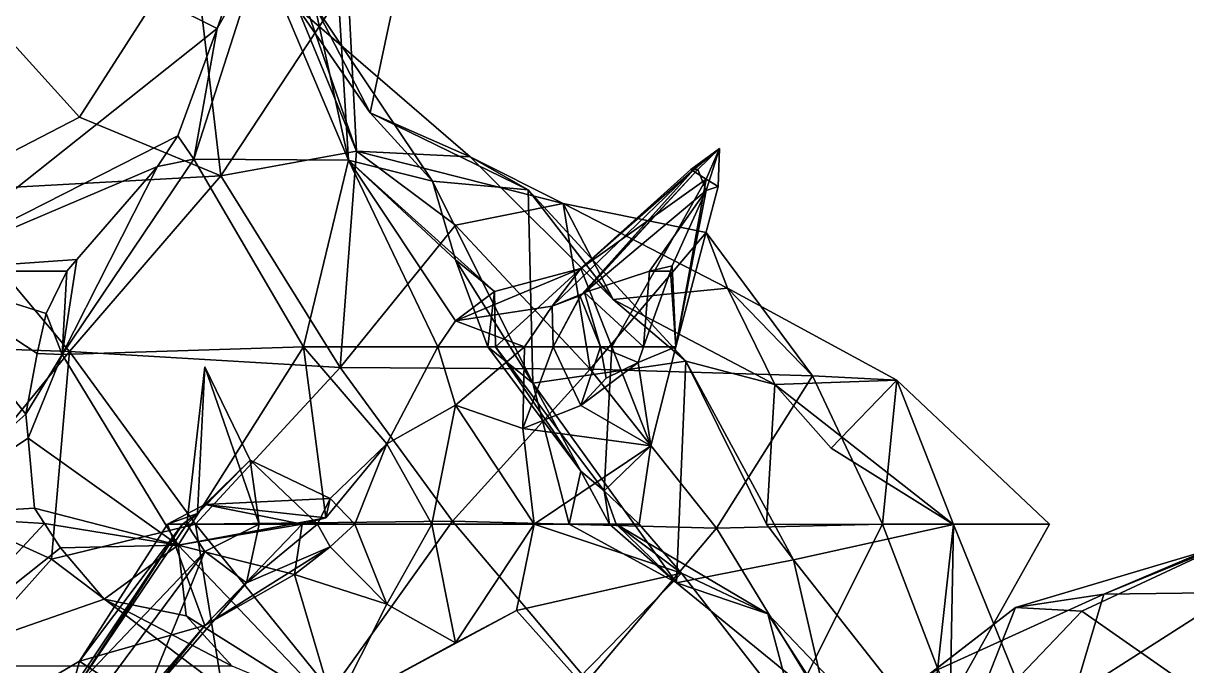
# Model space of a CAD drawing. Extents: x 290034 to 295698, y 4553723 to 4561693.
# Drawn here: x 295181.2 to 295298.2, y 4559587.6 to 4559652.1 of the extents above; entities that cross this region are included whole.
import ezdxf

# ---------------------------------------------------------------- set-up
doc = ezdxf.new("R2010")
doc.units = 0
doc.layers.add('Au_ppm_Pref_-_0_2', color=7, linetype='CONTINUOUS')

msp = doc.modelspace()

# ---------------------------------------------------------------- linework, layer by layer
at = {"layer": 'Au_ppm_Pref_-_0_2'}
for points in [[(295170, 4559666.93, 1887.9), (295203.36, 4559658.97, 1890.45), (295200.72, 4559651.62, 1891.46)], [(295170, 4559666.93, 1887.9), (295200.72, 4559651.62, 1891.46), (295170, 4559627.24, 1893.94)], [(295186.9, 4559642.71, 1854.82), (295198.32, 4559660.54, 1853.97), (295175.54, 4559655.28, 1854.29)], [(295186.9, 4559642.71, 1854.82), (295201.09, 4559636.81, 1857.78), (295198.32, 4559660.54, 1853.97)], [(295198.32, 4559660.54, 1853.97), (295201.09, 4559636.81, 1857.78), (295213.86, 4559656.21, 1858.99)], [(295205.1, 4559659.34, 1889.99), (295198.38, 4559638.49, 1892.66), (295200.72, 4559651.62, 1891.46)], [(295205.1, 4559659.34, 1889.99), (295213.95, 4559638.4, 1888.99), (295198.38, 4559638.49, 1892.66)], [(295203.36, 4559658.97, 1890.45), (295205.1, 4559659.34, 1889.99), (295200.72, 4559651.62, 1891.46)], [(295212.9, 4559655.28, 1888.71), (295213.95, 4559638.4, 1888.99), (295205.1, 4559659.34, 1889.99)], [(295172.4, 4559635.24, 1857.82), (295186.9, 4559642.71, 1854.82), (295175.54, 4559655.28, 1854.29)], [(295201.09, 4559636.81, 1857.78), (295214.75, 4559639.3, 1864.32), (295213.86, 4559656.21, 1858.99)], [(295208.8, 4559653.71, 1870.87), (295216.11, 4559643.13, 1876.83), (295218.71, 4559655.28, 1876.83)], [(295208.8, 4559653.71, 1870.87), (295209.18, 4559655.28, 1864.95), (295214.75, 4559639.3, 1864.32)], [(295213.86, 4559656.21, 1858.99), (295214.75, 4559639.3, 1864.32), (295209.18, 4559655.28, 1864.95)], [(295210.55, 4559653.88, 1882.46), (295213.95, 4559638.4, 1888.99), (295212.9, 4559655.28, 1888.71)], [(295210.55, 4559653.88, 1882.46), (295218.71, 4559655.28, 1876.83), (295216.11, 4559643.13, 1876.83)], [(295213.95, 4559638.4, 1888.99), (295210.55, 4559653.88, 1882.46), (295222.4, 4559636.29, 1882.82)], [(295210.55, 4559653.88, 1882.46), (295216.11, 4559643.13, 1876.83), (295222.4, 4559636.29, 1882.82)], [(295208.8, 4559653.71, 1870.87), (295226.17, 4559638.71, 1870.75), (295216.11, 4559643.13, 1876.83)], [(295208.8, 4559653.71, 1870.87), (295214.75, 4559639.3, 1864.32), (295226.17, 4559638.71, 1870.75)], [(295170, 4559627.24, 1893.94), (295200.72, 4559651.62, 1891.46), (295196.79, 4559640.83, 1892.96)], [(295200.72, 4559651.62, 1891.46), (295198.38, 4559638.49, 1892.66), (295196.79, 4559640.83, 1892.96)], [(295201.09, 4559636.81, 1857.78), (295186.9, 4559642.71, 1854.82), (295172.4, 4559635.24, 1857.82)], [(295222.4, 4559636.29, 1882.82), (295216.11, 4559643.13, 1876.83), (295232, 4559635.39, 1876.83)], [(295232, 4559635.39, 1876.83), (295216.11, 4559643.13, 1876.83), (295226.17, 4559638.71, 1870.75)], [(295194.72, 4559637.74, 1893.35), (295170, 4559627.24, 1893.94), (295196.79, 4559640.83, 1892.96)], [(295196.79, 4559640.83, 1892.96), (295198.38, 4559638.49, 1892.66), (295194.72, 4559637.74, 1893.35)], [(295201.09, 4559636.81, 1857.78), (295213.1, 4559617.56, 1860.67), (295214.75, 4559639.3, 1864.32)], [(295213.1, 4559617.56, 1860.67), (295224.7, 4559631.87, 1860.87), (295214.75, 4559639.3, 1864.32)], [(295214.75, 4559639.3, 1864.32), (295224.7, 4559631.87, 1860.87), (295235.54, 4559634.02, 1864.95)], [(295235.54, 4559634.02, 1864.95), (295226.17, 4559638.71, 1870.75), (295214.75, 4559639.3, 1864.32)], [(295232, 4559635.39, 1876.83), (295226.17, 4559638.71, 1870.75), (295240.57, 4559624.38, 1870.73)], [(295240.57, 4559624.38, 1870.73), (295226.17, 4559638.71, 1870.75), (295235.54, 4559634.02, 1864.95)], [(295251.24, 4559639.56, 1894.26), (295248.67, 4559637.46, 1894.64), (295248.38, 4559637.46, 1893.93)], [(295251.24, 4559639.56, 1894.26), (295248.38, 4559637.46, 1893.93), (295249.9, 4559636.49, 1894.32)], [(295248.67, 4559637.46, 1894.64), (295251.24, 4559639.56, 1894.26), (295249.07, 4559637.46, 1895.04)], [(295249.9, 4559635.33, 1895.35), (295249.07, 4559637.46, 1895.04), (295251.24, 4559639.56, 1894.26)], [(295251.11, 4559635.75, 1894.64), (295249.9, 4559635.33, 1895.35), (295251.24, 4559639.56, 1894.26)], [(295251.11, 4559635.75, 1894.64), (295251.24, 4559639.56, 1894.26), (295249.9, 4559636.49, 1894.32)], [(295186.62, 4559628.4, 1894.45), (295170, 4559627.24, 1893.94), (295194.72, 4559637.74, 1893.35)], [(295198.38, 4559638.49, 1892.66), (295185.16, 4559618.86, 1894.23), (295194.72, 4559637.74, 1893.35)], [(295209.41, 4559619.64, 1893.37), (295185.16, 4559618.86, 1894.23), (295198.38, 4559638.49, 1892.66)], [(295194.72, 4559637.74, 1893.35), (295185.16, 4559618.86, 1894.23), (295186.62, 4559628.4, 1894.45)], [(295209.41, 4559619.64, 1893.37), (295198.38, 4559638.49, 1892.66), (295213.95, 4559638.4, 1888.99)], [(295209.41, 4559619.64, 1893.37), (295213.95, 4559638.4, 1888.99), (295222.91, 4559619.64, 1889.55)], [(295224.7, 4559622.23, 1889.57), (295222.91, 4559619.64, 1889.55), (295213.95, 4559638.4, 1888.99)], [(295228.63, 4559625.2, 1888.71), (295224.7, 4559622.23, 1889.57), (295213.95, 4559638.4, 1888.99)], [(295224.7, 4559628.38, 1885.79), (295228.63, 4559625.2, 1888.71), (295213.95, 4559638.4, 1888.99)], [(295224.7, 4559628.38, 1885.79), (295213.95, 4559638.4, 1888.99), (295222.4, 4559636.29, 1882.82)], [(295185.9, 4559619.16, 1857.76), (295201.09, 4559636.81, 1857.78), (295172.4, 4559635.24, 1857.82)], [(295185.9, 4559619.16, 1857.76), (295213.1, 4559617.56, 1860.67), (295201.09, 4559636.81, 1857.78)], [(295248.67, 4559637.46, 1894.64), (295237.45, 4559624.95, 1896.34), (295234.42, 4559623.71, 1894.64)], [(295248.67, 4559637.46, 1894.64), (295234.42, 4559623.71, 1894.64), (295237.3, 4559627.51, 1892.02)], [(295248.67, 4559637.46, 1894.64), (295237.3, 4559627.51, 1892.02), (295248.38, 4559637.46, 1893.93)], [(295249.9, 4559636.49, 1894.32), (295248.38, 4559637.46, 1893.93), (295237.3, 4559627.51, 1892.02)], [(295249.9, 4559636.49, 1894.32), (295237.3, 4559627.51, 1892.02), (295240.44, 4559619.64, 1893.16)], [(295237.45, 4559624.95, 1896.34), (295248.67, 4559637.46, 1894.64), (295237.54, 4559625.05, 1896.33)], [(295248.67, 4559637.46, 1894.64), (295249.07, 4559637.46, 1895.04), (295237.54, 4559625.05, 1896.33)], [(295249.07, 4559637.46, 1895.04), (295237.66, 4559625.09, 1896.33), (295237.54, 4559625.05, 1896.33)], [(295237.66, 4559625.09, 1896.33), (295249.07, 4559637.46, 1895.04), (295249.9, 4559635.33, 1895.35)], [(295249.9, 4559636.49, 1894.32), (295240.44, 4559619.64, 1893.16), (295246.86, 4559619.64, 1894.64)], [(295249.9, 4559636.49, 1894.32), (295246.86, 4559619.64, 1894.64), (295251.11, 4559635.75, 1894.64)], [(295185.9, 4559619.16, 1857.76), (295172.4, 4559635.24, 1857.82), (295160.97, 4559620.02, 1860.28)], [(295232.49, 4559615.99, 1881.74), (295224.7, 4559628.38, 1885.79), (295222.4, 4559636.29, 1882.82)], [(295222.4, 4559636.29, 1882.82), (295232, 4559635.39, 1876.83), (295232.49, 4559615.99, 1881.74)], [(295247.87, 4559618.18, 1875.96), (295232.49, 4559615.99, 1881.74), (295232, 4559635.39, 1876.83)], [(295247.87, 4559618.18, 1875.96), (295232, 4559635.39, 1876.83), (295240.57, 4559624.38, 1870.73)], [(295249.9, 4559635.33, 1895.35), (295244.22, 4559627.24, 1896.26), (295237.66, 4559625.09, 1896.33)], [(295244.22, 4559627.24, 1896.26), (295249.9, 4559635.33, 1895.35), (295246.49, 4559627.77, 1896.27)], [(295246.49, 4559627.77, 1896.27), (295249.9, 4559635.33, 1895.35), (295246.86, 4559619.64, 1894.64)], [(295249.9, 4559635.33, 1895.35), (295251.11, 4559635.75, 1894.64), (295246.86, 4559619.64, 1894.64)], [(295238.25, 4559617.38, 1860.84), (295235.54, 4559634.02, 1864.95), (295224.7, 4559631.87, 1860.87)], [(295235.54, 4559634.02, 1864.95), (295252.06, 4559625.53, 1865.89), (295240.57, 4559624.38, 1870.73)], [(295235.54, 4559634.02, 1864.95), (295238.25, 4559617.38, 1860.84), (295249.9, 4559631.12, 1861.12)], [(295252.06, 4559625.53, 1865.89), (295235.54, 4559634.02, 1864.95), (295249.9, 4559631.12, 1861.12)], [(295213.1, 4559617.56, 1860.67), (295238.25, 4559617.38, 1860.84), (295224.7, 4559631.87, 1860.87)], [(295249.9, 4559631.12, 1861.12), (295238.25, 4559617.38, 1860.84), (295260.62, 4559616.71, 1859.53)], [(295252.06, 4559625.53, 1865.89), (295249.9, 4559631.12, 1861.12), (295260.62, 4559616.71, 1859.53)], [(295185.62, 4559627.24, 1894.59), (295170, 4559627.24, 1893.94), (295186.62, 4559628.4, 1894.45)], [(295186.62, 4559628.4, 1894.45), (295185.16, 4559618.86, 1894.23), (295185.62, 4559627.24, 1894.59)], [(295232.49, 4559615.99, 1881.74), (295227.97, 4559619.64, 1887.16), (295224.7, 4559628.38, 1885.79)], [(295228.63, 4559625.2, 1888.71), (295224.7, 4559628.38, 1885.79), (295227.97, 4559619.64, 1887.16)], [(295183.55, 4559622.98, 1894.76), (295170, 4559627.24, 1893.94), (295185.62, 4559627.24, 1894.59)], [(295181.5, 4559612.86, 1895.31), (295170, 4559627.24, 1893.94), (295182.64, 4559618.97, 1894.98)], [(295182.64, 4559618.97, 1894.98), (295170, 4559627.24, 1893.94), (295183.55, 4559622.98, 1894.76)], [(295181.5, 4559612.86, 1895.31), (295170, 4559602.67, 1895.47), (295170, 4559627.24, 1893.94)], [(295185.62, 4559627.24, 1894.59), (295185.16, 4559618.86, 1894.23), (295183.55, 4559622.98, 1894.76)], [(295224.7, 4559622.23, 1889.57), (295228.63, 4559625.2, 1888.71), (295237.3, 4559627.51, 1892.02)], [(295224.7, 4559622.23, 1889.57), (295237.3, 4559627.51, 1892.02), (295234.42, 4559623.71, 1894.64)], [(295228.74, 4559619.64, 1888.71), (295237.3, 4559627.51, 1892.02), (295228.63, 4559625.2, 1888.71)], [(295228.74, 4559619.64, 1888.71), (295240.44, 4559619.64, 1893.16), (295237.3, 4559627.51, 1892.02)], [(295244.22, 4559627.24, 1896.26), (295243.61, 4559619.64, 1896.74), (295237.66, 4559625.09, 1896.33)], [(295244.22, 4559627.24, 1896.26), (295246.33, 4559627.24, 1896.28), (295243.61, 4559619.64, 1896.74)], [(295243.61, 4559619.64, 1896.74), (295246.33, 4559627.24, 1896.28), (295246.86, 4559619.64, 1894.64)], [(295246.49, 4559627.77, 1896.27), (295246.33, 4559627.24, 1896.28), (295244.22, 4559627.24, 1896.26)], [(295246.33, 4559627.24, 1896.28), (295246.49, 4559627.77, 1896.27), (295246.86, 4559619.64, 1894.64)], [(295228.74, 4559619.64, 1888.71), (295228.63, 4559625.2, 1888.71), (295227.97, 4559619.64, 1887.16)], [(295234.42, 4559623.71, 1894.64), (295237.45, 4559624.95, 1896.34), (295237.28, 4559624.78, 1896.35)], [(295237.28, 4559624.78, 1896.35), (295234.53, 4559619.64, 1895.95), (295234.42, 4559623.71, 1894.64)], [(295237.25, 4559624.69, 1896.35), (295234.53, 4559619.64, 1895.95), (295237.28, 4559624.78, 1896.35)], [(295239.3, 4559619.64, 1896.7), (295234.53, 4559619.64, 1895.95), (295237.25, 4559624.69, 1896.35)], [(295237.25, 4559624.69, 1896.35), (295237.45, 4559624.95, 1896.34), (295237.66, 4559625.09, 1896.33)], [(295237.66, 4559625.09, 1896.33), (295239.3, 4559619.64, 1896.7), (295237.25, 4559624.69, 1896.35)], [(295237.28, 4559624.78, 1896.35), (295237.45, 4559624.95, 1896.34), (295237.25, 4559624.69, 1896.35)], [(295237.66, 4559625.09, 1896.33), (295237.45, 4559624.95, 1896.34), (295237.54, 4559625.05, 1896.33)], [(295239.3, 4559619.64, 1896.7), (295237.66, 4559625.09, 1896.33), (295243.61, 4559619.64, 1896.74)], [(295252.06, 4559625.53, 1865.89), (295256.83, 4559615.84, 1869.48), (295240.57, 4559624.38, 1870.73)], [(295252.06, 4559625.53, 1865.89), (295269.09, 4559616.28, 1864.95), (295256.83, 4559615.84, 1869.48)], [(295269.09, 4559616.28, 1864.95), (295252.06, 4559625.53, 1865.89), (295260.62, 4559616.71, 1859.53)], [(295224.7, 4559622.23, 1889.57), (295234.42, 4559623.71, 1894.64), (295231.65, 4559619.64, 1894.64)], [(295231.65, 4559619.64, 1894.64), (295234.42, 4559623.71, 1894.64), (295234.53, 4559619.64, 1895.95)], [(295247.87, 4559618.18, 1875.96), (295240.57, 4559624.38, 1870.73), (295256.83, 4559615.84, 1869.48)], [(295185.16, 4559618.86, 1894.23), (295182.64, 4559618.97, 1894.98), (295183.55, 4559622.98, 1894.76)], [(295224.7, 4559622.23, 1889.57), (295231.65, 4559619.64, 1894.64), (295222.91, 4559619.64, 1889.55)], [(295172.92, 4559603.34, 1860.16), (295185.9, 4559619.16, 1857.76), (295160.97, 4559620.02, 1860.28)], [(295185.9, 4559619.16, 1857.76), (295172.92, 4559603.34, 1860.16), (295184.06, 4559598.28, 1862.43)], [(295182.64, 4559618.97, 1894.98), (295185.16, 4559618.86, 1894.23), (295181.5, 4559612.86, 1895.31)], [(295181.5, 4559612.86, 1895.31), (295185.16, 4559618.86, 1894.23), (295181.72, 4559610.44, 1895.47)], [(295185.16, 4559618.86, 1894.23), (295196.81, 4559599.72, 1893.85), (295181.72, 4559610.44, 1895.47)], [(295198.55, 4559601.83, 1857.66), (295185.9, 4559619.16, 1857.76), (295184.06, 4559598.28, 1862.43)], [(295196.81, 4559599.72, 1893.85), (295185.16, 4559618.86, 1894.23), (295209.41, 4559619.64, 1893.37)], [(295198.55, 4559601.83, 1857.66), (295213.1, 4559617.56, 1860.67), (295185.9, 4559619.16, 1857.76)], [(295211.65, 4559602.46, 1888.71), (295196.81, 4559599.72, 1893.85), (295209.41, 4559619.64, 1893.37)], [(295217.8, 4559609.88, 1888.71), (295211.65, 4559602.46, 1888.71), (295209.41, 4559619.64, 1893.37)], [(295217.8, 4559609.88, 1888.71), (295209.41, 4559619.64, 1893.37), (295222.91, 4559619.64, 1889.55)], [(295224.7, 4559613.77, 1890.66), (295217.8, 4559609.88, 1888.71), (295222.91, 4559619.64, 1889.55)], [(295224.7, 4559613.77, 1890.66), (295222.91, 4559619.64, 1889.55), (295231.65, 4559619.64, 1894.64)], [(295224.7, 4559613.77, 1890.66), (295231.65, 4559619.64, 1894.64), (295231.49, 4559611.42, 1894.64)], [(295232.49, 4559615.99, 1881.74), (295237.3, 4559607.13, 1886.94), (295227.97, 4559619.64, 1887.16)], [(295237.3, 4559607.13, 1886.94), (295228.74, 4559619.64, 1888.71), (295227.97, 4559619.64, 1887.16)], [(295239.66, 4559605.16, 1888.71), (295240.44, 4559619.64, 1893.16), (295228.74, 4559619.64, 1888.71)], [(295237.3, 4559607.13, 1886.94), (295239.66, 4559605.16, 1888.71), (295228.74, 4559619.64, 1888.71)], [(295231.49, 4559611.42, 1894.64), (295234.53, 4559619.64, 1895.95), (295237.3, 4559613.73, 1896.61)], [(295231.49, 4559611.42, 1894.64), (295231.65, 4559619.64, 1894.64), (295234.53, 4559619.64, 1895.95)], [(295237.3, 4559613.73, 1896.61), (295234.53, 4559619.64, 1895.95), (295239.3, 4559619.64, 1896.7)], [(295237.3, 4559613.73, 1896.61), (295239.3, 4559619.64, 1896.7), (295239.86, 4559616.47, 1896.91)], [(295239.86, 4559616.47, 1896.91), (295239.3, 4559619.64, 1896.7), (295243.07, 4559618.07, 1896.84)], [(295239.3, 4559619.64, 1896.7), (295243.61, 4559619.64, 1896.74), (295243.07, 4559618.07, 1896.84)], [(295239.66, 4559605.16, 1888.71), (295244.34, 4559609.69, 1894.64), (295240.44, 4559619.64, 1893.16)], [(295244.34, 4559609.69, 1894.64), (295246.86, 4559619.64, 1894.64), (295240.44, 4559619.64, 1893.16)], [(295243.07, 4559618.07, 1896.84), (295243.61, 4559619.64, 1896.74), (295246.86, 4559619.64, 1894.64)], [(295244.34, 4559609.69, 1894.64), (295243.07, 4559618.07, 1896.84), (295246.86, 4559619.64, 1894.64)], [(295198.75, 4559602.89, 1882.77), (295199.5, 4559617.63, 1877.5), (295197.7, 4559601.82, 1881.92)], [(295199.5, 4559617.63, 1877.5), (295204.96, 4559601.82, 1880.19), (295197.7, 4559601.82, 1881.92)], [(295204.06, 4559608.26, 1882.77), (295199.5, 4559617.63, 1877.5), (295198.75, 4559602.89, 1882.77)], [(295204.06, 4559608.26, 1882.77), (295204.96, 4559601.82, 1880.19), (295199.5, 4559617.63, 1877.5)], [(295247.87, 4559618.18, 1875.96), (295246.92, 4559595.92, 1881.96), (295232.49, 4559615.99, 1881.74)], [(295243.07, 4559618.07, 1896.84), (295237.3, 4559613.73, 1896.61), (295239.86, 4559616.47, 1896.91)], [(295243.07, 4559618.07, 1896.84), (295244.34, 4559609.69, 1894.64), (295237.3, 4559613.73, 1896.61)], [(295247.87, 4559618.18, 1875.96), (295258.69, 4559598.23, 1876.25), (295246.92, 4559595.92, 1881.96)], [(295247.87, 4559618.18, 1875.96), (295255.97, 4559601.82, 1873.75), (295258.69, 4559598.23, 1876.25)], [(295247.87, 4559618.18, 1875.96), (295256.83, 4559615.84, 1869.48), (295255.97, 4559601.82, 1873.75)], [(295198.55, 4559601.83, 1857.66), (295224.39, 4559602.11, 1858.14), (295213.1, 4559617.56, 1860.67)], [(295213.1, 4559617.56, 1860.67), (295224.39, 4559602.11, 1858.14), (295238.25, 4559617.38, 1860.84)], [(295224.39, 4559602.11, 1858.14), (295250.95, 4559601.41, 1858.45), (295238.25, 4559617.38, 1860.84)], [(295260.62, 4559616.71, 1859.53), (295238.25, 4559617.38, 1860.84), (295250.95, 4559601.41, 1858.45)], [(295250.95, 4559601.41, 1858.45), (295267.66, 4559601.82, 1862.51), (295260.62, 4559616.71, 1859.53)], [(295269.09, 4559616.28, 1864.95), (295260.62, 4559616.71, 1859.53), (295267.66, 4559601.82, 1862.51)], [(295236.13, 4559601.82, 1882.77), (295237.3, 4559607.13, 1886.94), (295232.49, 4559615.99, 1881.74)], [(295246.92, 4559595.92, 1881.96), (295236.13, 4559601.82, 1882.77), (295232.49, 4559615.99, 1881.74)], [(295255.97, 4559601.82, 1873.75), (295256.83, 4559615.84, 1869.48), (295274.78, 4559601.78, 1870.82)], [(295262.5, 4559609.44, 1867.49), (295256.83, 4559615.84, 1869.48), (295269.09, 4559616.28, 1864.95)], [(295274.78, 4559601.78, 1870.82), (295256.83, 4559615.84, 1869.48), (295262.5, 4559609.44, 1867.49)], [(295274.78, 4559601.78, 1870.82), (295262.5, 4559609.44, 1867.49), (295269.09, 4559616.28, 1864.95)], [(295284.45, 4559601.82, 1864.95), (295269.09, 4559616.28, 1864.95), (295267.66, 4559601.82, 1862.51)], [(295274.78, 4559601.78, 1870.82), (295269.09, 4559616.28, 1864.95), (295284.45, 4559601.82, 1864.95)], [(295224.7, 4559613.77, 1890.66), (295222.32, 4559601.82, 1888.71), (295217.8, 4559609.88, 1888.71)], [(295224.7, 4559613.77, 1890.66), (295232.6, 4559601.82, 1890.92), (295222.32, 4559601.82, 1888.71)], [(295231.49, 4559611.42, 1894.64), (295232.6, 4559601.82, 1890.92), (295224.7, 4559613.77, 1890.66)], [(295231.49, 4559611.42, 1894.64), (295237.3, 4559613.73, 1896.61), (295244.34, 4559609.69, 1894.64)], [(295181.72, 4559610.44, 1895.47), (295170, 4559602.67, 1895.47), (295181.5, 4559612.86, 1895.31)], [(295232.6, 4559601.82, 1890.92), (295231.49, 4559611.42, 1894.64), (295244.34, 4559609.69, 1894.64)], [(295182.35, 4559603.41, 1895.93), (295170, 4559602.67, 1895.47), (295181.72, 4559610.44, 1895.47)], [(295181.72, 4559610.44, 1895.47), (295196.81, 4559599.72, 1893.85), (295182.35, 4559603.41, 1895.93)], [(295212.1, 4559604.4, 1887.85), (295211.65, 4559602.46, 1888.71), (295217.8, 4559609.88, 1888.71)], [(295214.58, 4559601.82, 1887.54), (295212.1, 4559604.4, 1887.85), (295217.8, 4559609.88, 1888.71)], [(295214.58, 4559601.82, 1887.54), (295217.8, 4559609.88, 1888.71), (295222.32, 4559601.82, 1888.71)], [(295232.6, 4559601.82, 1890.92), (295244.34, 4559609.69, 1894.64), (295243.19, 4559601.82, 1891.48)], [(295239.66, 4559605.16, 1888.71), (295243.19, 4559601.82, 1891.48), (295244.34, 4559609.69, 1894.64)], [(295198.75, 4559602.89, 1882.77), (295199.5, 4559603.79, 1883.42), (295204.06, 4559608.26, 1882.77)], [(295199.5, 4559603.79, 1883.42), (295212.1, 4559604.4, 1887.85), (295204.06, 4559608.26, 1882.77)], [(295210.84, 4559601.82, 1882.77), (295204.06, 4559608.26, 1882.77), (295212.1, 4559604.4, 1887.85)], [(295210.84, 4559601.82, 1882.77), (295204.96, 4559601.82, 1880.19), (295204.06, 4559608.26, 1882.77)], [(295236.13, 4559601.82, 1882.77), (295240.19, 4559601.82, 1887.34), (295237.3, 4559607.13, 1886.94)], [(295239.66, 4559605.16, 1888.71), (295237.3, 4559607.13, 1886.94), (295240.19, 4559601.82, 1887.34)], [(295239.66, 4559605.16, 1888.71), (295240.87, 4559601.82, 1888.71), (295243.19, 4559601.82, 1891.48)], [(295240.87, 4559601.82, 1888.71), (295239.66, 4559605.16, 1888.71), (295240.19, 4559601.82, 1887.34)], [(295198.75, 4559602.89, 1882.77), (295195.75, 4559601.82, 1884.53), (295199.5, 4559603.79, 1883.42)], [(295199.5, 4559603.79, 1883.42), (295195.75, 4559601.82, 1884.53), (295209.27, 4559601.82, 1888.71)], [(295199.5, 4559603.79, 1883.42), (295211.65, 4559602.46, 1888.71), (295212.1, 4559604.4, 1887.85)], [(295199.5, 4559603.79, 1883.42), (295209.27, 4559601.82, 1888.71), (295211.65, 4559602.46, 1888.71)], [(295210.84, 4559601.82, 1882.77), (295212.1, 4559604.4, 1887.85), (295214.58, 4559601.82, 1887.54)], [(295289.92, 4559594.79, 1818.73), (295311.35, 4559603.88, 1817.6), (295301.65, 4559599.58, 1823.1)], [(295289.92, 4559594.79, 1818.73), (295303.05, 4559594.95, 1812.49), (295311.35, 4559603.88, 1817.6)], [(295183.37, 4559601.87, 1896.07), (295170, 4559602.67, 1895.47), (295182.35, 4559603.41, 1895.93)], [(295183.37, 4559601.87, 1896.07), (295170, 4559587.56, 1896.41), (295170, 4559602.67, 1895.47)], [(295172.85, 4559585.78, 1865.25), (295184.06, 4559598.28, 1862.43), (295172.92, 4559603.34, 1860.16)], [(295182.35, 4559603.41, 1895.93), (295196.81, 4559599.72, 1893.85), (295183.37, 4559601.87, 1896.07)], [(295197.24, 4559601.82, 1882.77), (295195.75, 4559601.82, 1884.53), (295198.75, 4559602.89, 1882.77)], [(295211.65, 4559602.46, 1888.71), (295209.27, 4559601.82, 1888.71), (295196.81, 4559599.72, 1893.85)], [(295198.75, 4559602.89, 1882.77), (295197.7, 4559601.82, 1881.92), (295197.24, 4559601.82, 1882.77)], [(295184.98, 4559599.45, 1896.29), (295170, 4559587.56, 1896.41), (295183.37, 4559601.87, 1896.07)], [(295183.37, 4559601.87, 1896.07), (295196.81, 4559599.72, 1893.85), (295184.98, 4559599.45, 1896.29)], [(295201.23, 4559585.35, 1865.04), (295198.55, 4559601.83, 1857.66), (295184.06, 4559598.28, 1862.43)], [(295197.24, 4559601.82, 1882.77), (295186.1, 4559585.14, 1882.77), (295186.9, 4559588.04, 1884.11)], [(295197.24, 4559601.82, 1882.77), (295186.9, 4559585.85, 1882.15), (295186.1, 4559585.14, 1882.77)], [(295197.24, 4559601.82, 1882.77), (295186.9, 4559588.04, 1884.11), (295195.75, 4559601.82, 1884.53)], [(295199.5, 4559591.64, 1886.16), (295195.75, 4559601.82, 1884.53), (295186.9, 4559588.04, 1884.11)], [(295197.24, 4559601.82, 1882.77), (295197.7, 4559601.82, 1881.92), (295186.9, 4559585.85, 1882.15)], [(295199.5, 4559599.08, 1881.85), (295186.9, 4559585.85, 1882.15), (295197.7, 4559601.82, 1881.92)], [(295199.5, 4559591.64, 1886.16), (295209.27, 4559601.82, 1888.71), (295195.75, 4559601.82, 1884.53)], [(295209.27, 4559601.82, 1888.71), (295208.51, 4559596.74, 1888.71), (295196.81, 4559599.72, 1893.85)], [(295204.96, 4559601.82, 1880.19), (295199.5, 4559599.08, 1881.85), (295197.7, 4559601.82, 1881.92)], [(295212.18, 4559585, 1860.44), (295224.39, 4559602.11, 1858.14), (295198.55, 4559601.83, 1857.66)], [(295212.18, 4559585, 1860.44), (295198.55, 4559601.83, 1857.66), (295201.23, 4559585.35, 1865.04)], [(295199.5, 4559591.64, 1886.16), (295208.51, 4559596.74, 1888.71), (295209.27, 4559601.82, 1888.71)], [(295203.68, 4559595.91, 1882.77), (295199.5, 4559599.08, 1881.85), (295204.96, 4559601.82, 1880.19)], [(295210.84, 4559601.82, 1882.77), (295212.1, 4559599.52, 1887.94), (295203.68, 4559595.91, 1882.77)], [(295203.68, 4559595.91, 1882.77), (295204.96, 4559601.82, 1880.19), (295210.84, 4559601.82, 1882.77)], [(295210.84, 4559601.82, 1882.77), (295214.58, 4559601.82, 1887.54), (295212.1, 4559599.52, 1887.94)], [(295212.1, 4559599.52, 1887.94), (295214.58, 4559601.82, 1887.54), (295217.79, 4559593.78, 1888.71)], [(295224.39, 4559602.11, 1858.14), (295212.18, 4559585, 1860.44), (295237.99, 4559586.08, 1859.83)], [(295214.58, 4559601.82, 1887.54), (295222.32, 4559601.82, 1888.71), (295217.79, 4559593.78, 1888.71)], [(295224.7, 4559589.88, 1890.67), (295217.79, 4559593.78, 1888.71), (295222.32, 4559601.82, 1888.71)], [(295224.7, 4559589.88, 1890.67), (295222.32, 4559601.82, 1888.71), (295232.6, 4559601.82, 1890.92)], [(295250.95, 4559601.41, 1858.45), (295224.39, 4559602.11, 1858.14), (295237.99, 4559586.08, 1859.83)], [(295230.84, 4559593.14, 1894.64), (295224.7, 4559589.88, 1890.67), (295232.6, 4559601.82, 1890.92)], [(295232.6, 4559601.82, 1890.92), (295247.43, 4559596.89, 1894.16), (295230.84, 4559593.14, 1894.64)], [(295232.6, 4559601.82, 1890.92), (295243.19, 4559601.82, 1891.48), (295247.43, 4559596.89, 1894.16)], [(295236.13, 4559601.82, 1882.77), (295246.92, 4559595.92, 1881.96), (295240.19, 4559601.82, 1887.34)], [(295259.99, 4559586.56, 1861.04), (295250.95, 4559601.41, 1858.45), (295237.99, 4559586.08, 1859.83)], [(295240.87, 4559601.82, 1888.71), (295240.19, 4559601.82, 1887.34), (295246.92, 4559595.92, 1881.96)], [(295240.87, 4559601.82, 1888.71), (295256.12, 4559592.8, 1888.71), (295247.43, 4559596.89, 1894.16)], [(295240.87, 4559601.82, 1888.71), (295247.43, 4559596.89, 1894.16), (295243.19, 4559601.82, 1891.48)], [(295240.87, 4559601.82, 1888.71), (295246.92, 4559595.92, 1881.96), (295256.12, 4559592.8, 1888.71)], [(295259.99, 4559586.56, 1861.04), (295267.66, 4559601.82, 1862.51), (295250.95, 4559601.41, 1858.45)], [(295258.69, 4559598.23, 1876.25), (295255.97, 4559601.82, 1873.75), (295274.78, 4559601.78, 1870.82)], [(295272.49, 4559580.76, 1875.82), (295258.69, 4559598.23, 1876.25), (295274.78, 4559601.78, 1870.82)], [(295259.99, 4559586.56, 1861.04), (295274.44, 4559584.03, 1865.03), (295267.66, 4559601.82, 1862.51)], [(295274.44, 4559584.03, 1865.03), (295284.45, 4559601.82, 1864.95), (295267.66, 4559601.82, 1862.51)], [(295272.49, 4559580.76, 1875.82), (295274.78, 4559601.78, 1870.82), (295281.98, 4559584, 1870.89)], [(295274.78, 4559601.78, 1870.82), (295284.45, 4559601.82, 1864.95), (295274.44, 4559584.03, 1865.03)], [(295281.98, 4559584, 1870.89), (295274.78, 4559601.78, 1870.82), (295274.44, 4559584.03, 1865.03)], [(295170, 4559587.56, 1896.41), (295184.98, 4559599.45, 1896.29), (295189.38, 4559594.27, 1896.56)], [(295184.98, 4559599.45, 1896.29), (295196.81, 4559599.72, 1893.85), (295189.38, 4559594.27, 1896.56)], [(295199.5, 4559599.08, 1881.85), (295188.31, 4559584, 1882.1), (295186.9, 4559585.85, 1882.15)], [(295199.5, 4559599.08, 1881.85), (295193.35, 4559584, 1882.77), (295188.31, 4559584, 1882.1)], [(295189.38, 4559594.27, 1896.56), (295196.81, 4559599.72, 1893.85), (295197.63, 4559592.61, 1896.78)], [(295199.5, 4559599.08, 1881.85), (295203.68, 4559595.91, 1882.77), (295193.35, 4559584, 1882.77)], [(295197.63, 4559592.61, 1896.78), (295196.81, 4559599.72, 1893.85), (295212.5, 4559583.25, 1894.43)], [(295208.51, 4559596.74, 1888.71), (295212.5, 4559583.25, 1894.43), (295196.81, 4559599.72, 1893.85)], [(295199.5, 4559591.64, 1886.16), (295203.68, 4559595.91, 1882.77), (295212.1, 4559599.52, 1887.94)], [(295199.5, 4559591.64, 1886.16), (295212.1, 4559599.52, 1887.94), (295208.51, 4559596.74, 1888.71)], [(295212.1, 4559599.52, 1887.94), (295217.79, 4559593.78, 1888.71), (295208.51, 4559596.74, 1888.71)], [(295289.92, 4559594.79, 1818.73), (295301.65, 4559599.58, 1823.1), (295281.03, 4559593.44, 1823.37)], [(295281.03, 4559593.44, 1823.37), (295301.65, 4559599.58, 1823.1), (295287.7, 4559593.06, 1826.39)], [(295301.65, 4559599.58, 1823.1), (295299.73, 4559584.66, 1829.33), (295287.7, 4559593.06, 1826.39)], [(295172.85, 4559585.78, 1865.25), (295201.23, 4559585.35, 1865.04), (295184.06, 4559598.28, 1862.43)], [(295258.69, 4559598.23, 1876.25), (295262.09, 4559583.55, 1882.75), (295246.92, 4559595.92, 1881.96)], [(295258.69, 4559598.23, 1876.25), (295272.49, 4559580.76, 1875.82), (295262.09, 4559583.55, 1882.75)], [(295212.5, 4559583.25, 1894.43), (295208.51, 4559596.74, 1888.71), (295217.79, 4559593.78, 1888.71)], [(295230.84, 4559593.14, 1894.64), (295247.43, 4559596.89, 1894.16), (295237.01, 4559586.25, 1897.2)], [(295258.95, 4559582.08, 1894.06), (295237.01, 4559586.25, 1897.2), (295247.43, 4559596.89, 1894.16)], [(295258.95, 4559582.08, 1894.06), (295247.43, 4559596.89, 1894.16), (295256.12, 4559592.8, 1888.71)], [(295199.5, 4559591.64, 1886.16), (295193.35, 4559584, 1882.77), (295203.68, 4559595.91, 1882.77)], [(295256.12, 4559592.8, 1888.71), (295246.92, 4559595.92, 1881.96), (295262.09, 4559583.55, 1882.75)], [(295170, 4559587.56, 1896.41), (295189.38, 4559594.27, 1896.56), (295202.24, 4559587.56, 1897.05)], [(295202.24, 4559587.56, 1897.05), (295189.38, 4559594.27, 1896.56), (295197.63, 4559592.61, 1896.78)], [(295289.92, 4559594.79, 1818.73), (295281.03, 4559593.44, 1823.37), (295272.59, 4559586.91, 1817)], [(295272.59, 4559586.91, 1817), (295286.88, 4559584.62, 1811.06), (295289.92, 4559594.79, 1818.73)], [(295302.85, 4559581.03, 1807.75), (295303.05, 4559594.95, 1812.49), (295286.88, 4559584.62, 1811.06)], [(295289.92, 4559594.79, 1818.73), (295286.88, 4559584.62, 1811.06), (295303.05, 4559594.95, 1812.49)], [(295224.7, 4559589.88, 1890.67), (295212.5, 4559583.25, 1894.43), (295217.79, 4559593.78, 1888.71)], [(295230.84, 4559593.14, 1894.64), (295237.01, 4559586.25, 1897.2), (295212.5, 4559583.25, 1894.43)], [(295224.7, 4559589.88, 1890.67), (295230.84, 4559593.14, 1894.64), (295212.5, 4559583.25, 1894.43)], [(295276.05, 4559580.89, 1829.49), (295265.96, 4559581.82, 1822.17), (295281.03, 4559593.44, 1823.37)], [(295272.59, 4559586.91, 1817), (295281.03, 4559593.44, 1823.37), (295265.96, 4559581.82, 1822.17)], [(295276.05, 4559580.89, 1829.49), (295281.03, 4559593.44, 1823.37), (295287.7, 4559593.06, 1826.39)], [(295276.05, 4559580.89, 1829.49), (295287.7, 4559593.06, 1826.39), (295299.73, 4559584.66, 1829.33)], [(295197.63, 4559592.61, 1896.78), (295212.5, 4559583.25, 1894.43), (295202.24, 4559587.56, 1897.05)], [(295258.95, 4559582.08, 1894.06), (295256.12, 4559592.8, 1888.71), (295268.26, 4559580.09, 1888.71)], [(295268.26, 4559580.09, 1888.71), (295256.12, 4559592.8, 1888.71), (295262.09, 4559583.55, 1882.75)], [(295199.5, 4559591.64, 1886.16), (295186.9, 4559588.04, 1884.11), (295192.95, 4559584, 1885.62)], [(295199.5, 4559591.64, 1886.16), (295192.95, 4559584, 1885.62), (295193.35, 4559584, 1882.77)], [(295186.1, 4559585.14, 1882.77), (295180.02, 4559584, 1886.01), (295186.9, 4559588.04, 1884.11)], [(295192.95, 4559584, 1885.62), (295186.9, 4559588.04, 1884.11), (295180.02, 4559584, 1886.01)]]:
    msp.add_3dface(points, dxfattribs=at)

doc.saveas('drawing.dxf')
